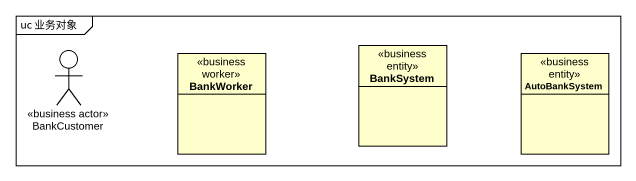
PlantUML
@startuml
mainframe uc 业务对象
allowmixing
hide circle
hide empty members
actor BankCustomer <<business actor>>
class BankWorker <<business worker>>
class BankSystem <<business entity>>
class AutoBankSystem <<business entity>>
@enduml
